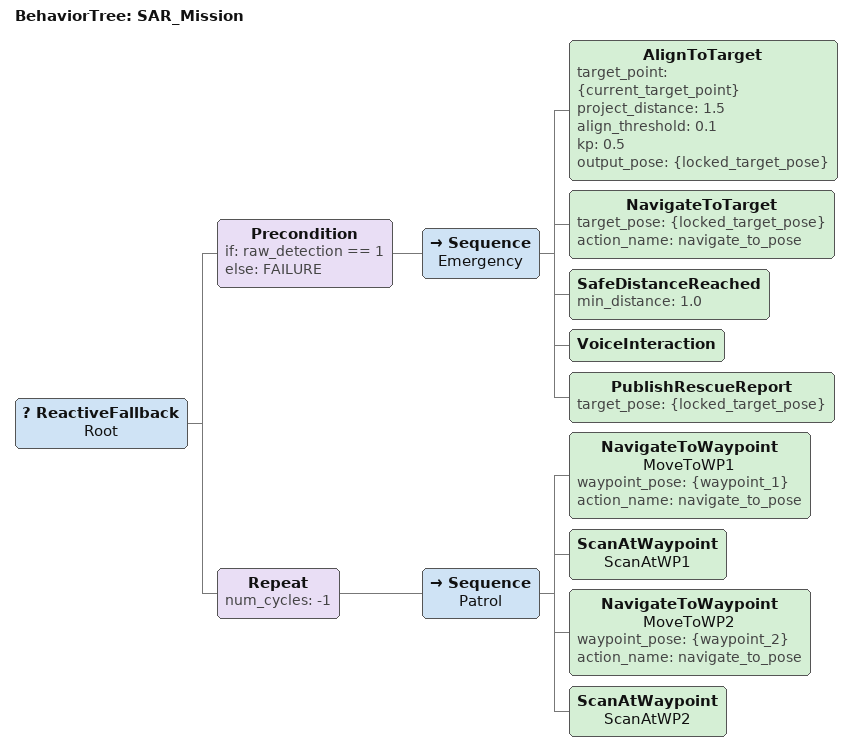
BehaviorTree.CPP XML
<?xml version="1.0" encoding="UTF-8"?>
<root BTCPP_format="4">
  <BehaviorTree ID="SAR_Mission">

    <ReactiveFallback name="Root">

      <Precondition if="raw_detection == 1" else="FAILURE">
        <Sequence name="Emergency">

          <!-- 1. 화면 x 좌표로 정렬 후 전방 1.5m 지점을 맵 좌표로 투영 -->
          <AlignToTarget
            target_point="{current_target_point}"
            project_distance="1.5"
            align_threshold="0.1"
            kp="0.5"
            output_pose="{locked_target_pose}"/>

          <!-- 2. Nav2 주행 (Nav2 내장 복구: Backup / Spin / ClearCostmap) -->
          <NavigateToTarget
            target_pose="{locked_target_pose}"
            action_name="navigate_to_pose"/>

          <!-- 3. 전방 LiDAR로 접근 거리 확인 (min_distance 단위: m) -->
          <SafeDistanceReached
            min_distance="1.0"/>

          <!-- 4. 음성 안내 및 가상 대화 (5초 대기) -->
          <VoiceInteraction/>

          <!-- 5. 관제 UI 전송용 구조 보고서(JSON) 토픽 발행 -->
          <PublishRescueReport
            target_pose="{locked_target_pose}"/>

        </Sequence>
      </Precondition>

      <Repeat num_cycles="-1">
        <Sequence name="Patrol">

          <NavigateToWaypoint
            name="MoveToWP1"
            waypoint_pose="{waypoint_1}"
            action_name="navigate_to_pose"/>

          <ScanAtWaypoint name="ScanAtWP1"/>

          <NavigateToWaypoint
            name="MoveToWP2"
            waypoint_pose="{waypoint_2}"
            action_name="navigate_to_pose"/>

          <ScanAtWaypoint name="ScanAtWP2"/>

        </Sequence>
      </Repeat>

    </ReactiveFallback>

  </BehaviorTree>
</root>
